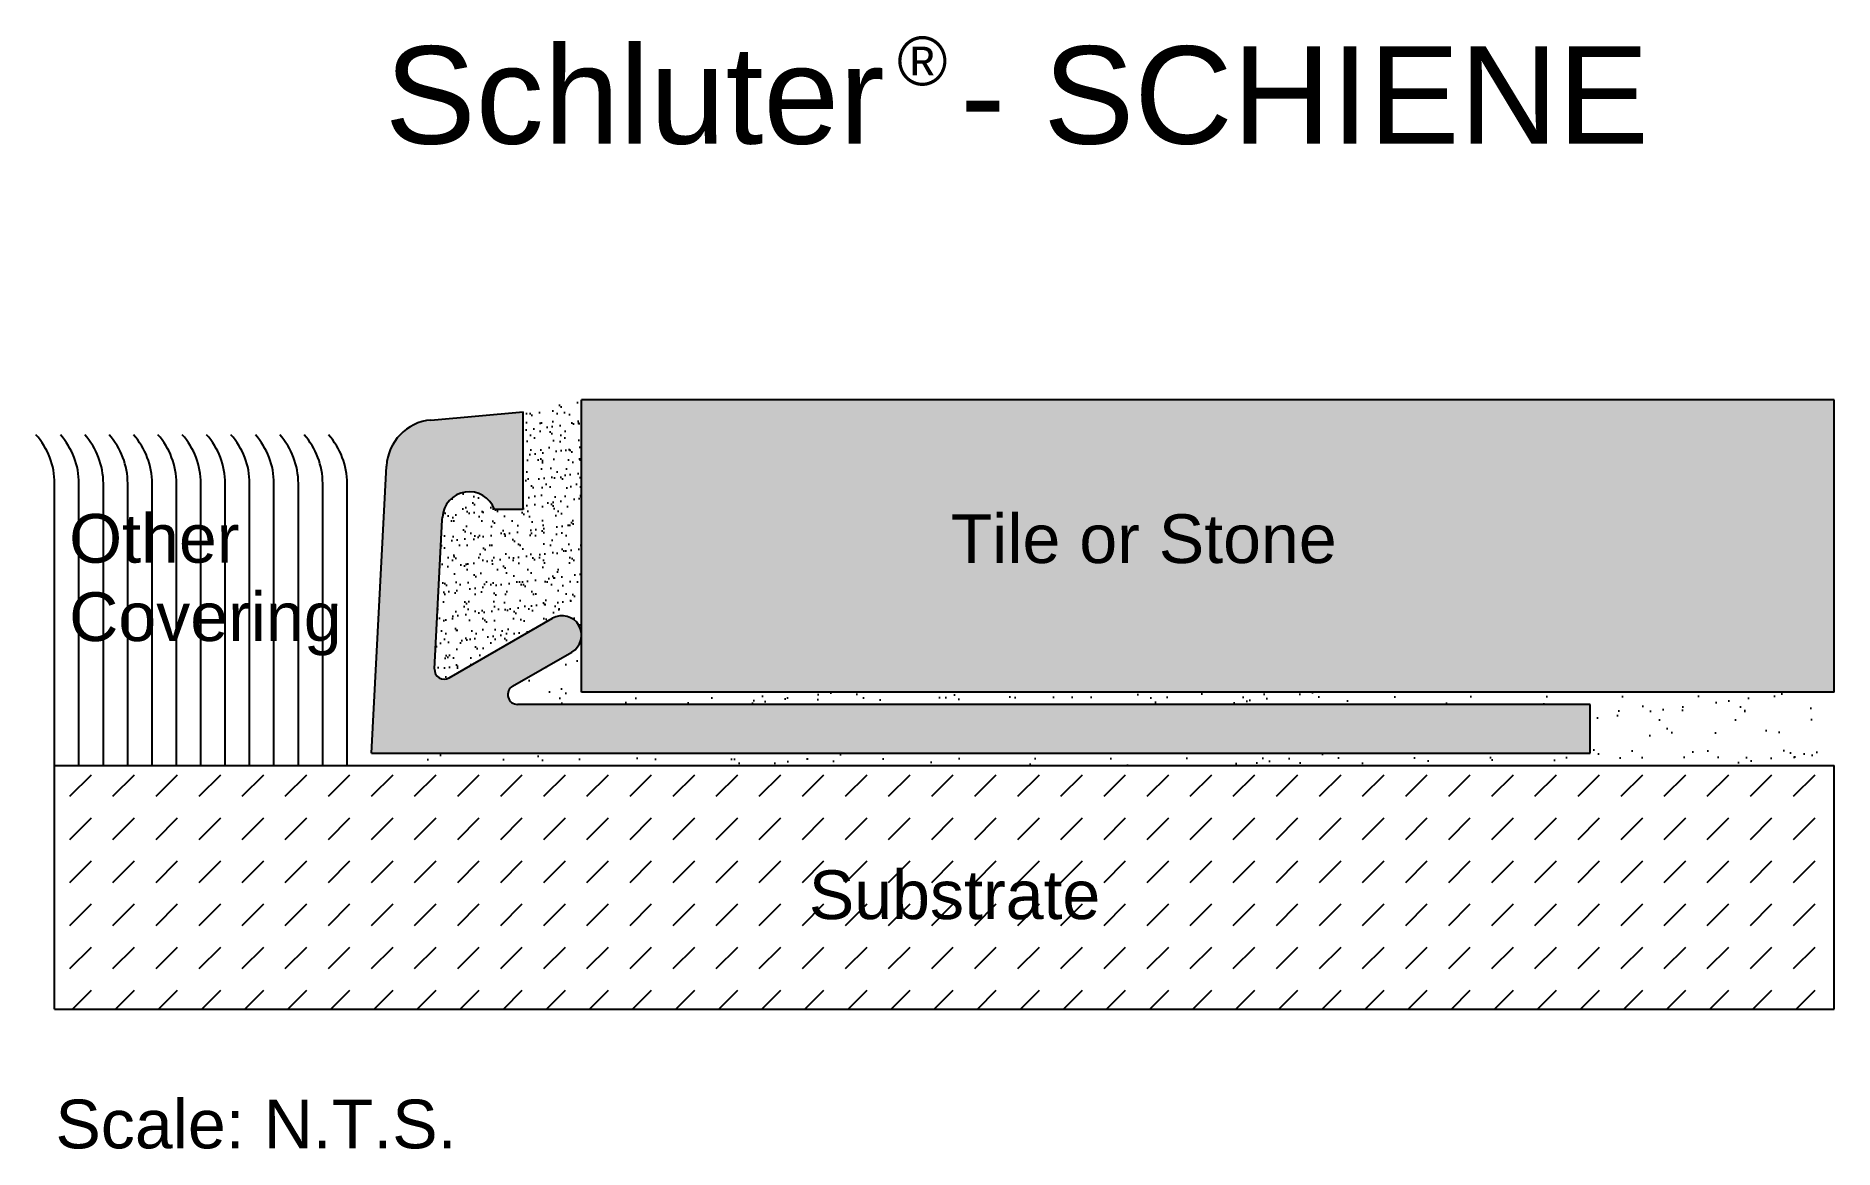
# Model space of a CAD drawing. Extents: x -6.9 to 30, y -8.1 to 14.7.
import ezdxf

# ---------------------------------------------------------------- set-up
doc = ezdxf.new("R2010")
doc.units = 0
doc.header["$MEASUREMENT"] = 0
for name, color, linetype in [('HATCH', 7, 'CONTINUOUS'), ('INSTALLATION', 7, 'CONTINUOUS'), ('SCHLÜTER-SCHIENE-60-PROFILE', 7, 'CONTINUOUS'), ('TEXT', 7, 'CONTINUOUS')]:
    doc.layers.add(name, color=color, linetype=linetype)
doc.styles.get("Standard").update_dxf_attribs({"font": 'ARIAL.TTF'})

msp = doc.modelspace()

# ---------------------------------------------------------------- hatches: boundary and pattern name
at = {"layer": 'HATCH', "linetype": 'Continuous'}
h = msp.add_hatch(dxfattribs=at)
h.set_pattern_fill('AR-SAND,_O', color=9, scale=0.2)
h.set_pattern_definition([(37.5, (0, 0), (-0.012599, 0.385365), [0, -0.304, 0, -0.34, 0, -0.325]), (7.5, (0, 0), (0.353955, 0.56443), [0, -0.164, 0, -0.274, 0, -0.105]), (327.5, (-0.246, 0), (0.622828, 0.001132), [0, -0.1, 0, -0.36, 0, -0.47]), (317.5, (-0.246, 0), (0.601225, 0.175535), [0, -0.05, 0, -0.236, 0, -0.27])])
h.paths.add_polyline_path([(4.31, 7.25), (3.11, 7), (3.11, 5), (2.522, 5, 0.817845), (1.455, 4.842), (1.453, 4.789), (1.292, 1.728, 0.594937), (1.592, 1.544), (3.71, 2.767, -0.414214), (4.257, 2.621, -0.131652), (4.31, 2.421)])
h = msp.add_hatch(color=9, dxfattribs=at)
h.dxf.hatch_style = 1
h.paths.add_polyline_path([(30, 7.25), (4.31, 7.25), (4.31, 1.25), (30, 1.25)])
h = msp.add_hatch(color=7, dxfattribs=at)
h.dxf.hatch_style = 1
h.paths.add_polyline_path([(1.453, 4.789), (1.455, 4.842, -0.817845), (2.522, 5), (3.11, 5), (3.11, 7), (1.22, 6.835, 0.373885), (0.309, 5.891), (0, 0), (25, 0), (25, 1), (2.996, 1, -0.767327), (2.896, 1.373), (4.11, 2.075, 0.414214), (4.257, 2.621, 0.414214), (3.71, 2.767), (1.592, 1.544, -0.594937), (1.292, 1.728)])
h = msp.add_hatch(dxfattribs=at)
h.set_pattern_fill('AR-SAND,_O', color=9, scale=0.5)
h.set_pattern_definition([(37.5, (0, 0), (-0.031497, 0.963412), [0, -0.76, 0, -0.85, 0, -0.8125]), (7.5, (0, 0), (0.88489, 1.411073), [0, -0.41, 0, -0.685, 0, -0.2625]), (327.5, (-0.615, 0), (1.55707, 0.00283), [0, -0.25, 0, -0.9, 0, -1.175]), (317.5, (-0.615, 0), (1.503063, 0.43884), [0, -0.125, 0, -0.59, 0, -0.675])])
h.paths.add_polyline_path([(30, 1.25), (4.31, 1.25), (4.31, 2.421, -0.267949), (4.11, 2.075), (2.896, 1.373, 0.767327), (2.996, 1), (25, 1), (25, 0), (0, 0), (-0.5, -0.25), (30, -0.25)])
h = msp.add_hatch(dxfattribs=at)
h.set_pattern_fill('DASH,_O', scale=5, angle=45)
h.set_pattern_definition([(45, (0, 0), (6e-17, 0.883883), [0.625, -0.625])])
h.paths.add_polyline_path([(30, -0.25), (-6.5, -0.25), (-6.5, -5.25), (30, -5.25)])
h.paths.add_polyline_path([(8.776, -3.679), (15.151, -3.679), (15.151, -2.127), (8.776, -2.127)], flags=24)

# ---------------------------------------------------------------- linework, layer by layer
at = {"layer": 'INSTALLATION', "color": 1, "linetype": 'Continuous'}
for p, q in [((30, 7.25), (4.31, 7.25)), ((4.31, 1.25), (4.31, 7.25)), ((30, 1.25), (30, 7.25)), ((-6.5, -5.25), (-6.5, 5.533)), ((-6, -0.25), (-6, 5.533)), ((-5.5, -0.25), (-5.5, 5.533)), ((-5, -0.25), (-5, 5.533)), ((-4.5, -0.25), (-4.5, 5.533)), ((-4, -0.25), (-4, 5.533)), ((-3.5, -0.25), (-3.5, 5.533)), ((-3, -0.25), (-3, 5.533)), ((-2.5, -0.25), (-2.5, 5.533)), ((-2, -0.25), (-2, 5.533)), ((-1.5, -0.25), (-1.5, 5.533)), ((-1, -0.25), (-1, 5.533)), ((-0.5, -0.25), (-0.5, 5.533)), ((30, 1.25), (4.31, 1.25)), ((-6.5, -0.25), (30, -0.25)), ((30, -5.25), (30, -0.25)), ((-6.5, -5.25), (30, -5.25))]:
    msp.add_line(p, q, dxfattribs=at)
for centre in [(-8, 5.533), (-7.5, 5.533), (-7, 5.533), (-6.5, 5.533), (-6, 5.533), (-5.5, 5.533), (-5, 5.533), (-4.5, 5.533), (-4, 5.533), (-3.5, 5.533), (-3, 5.533), (-2.5, 5.533), (-2, 5.533)]:
    msp.add_arc(centre, 1.5, 0, 41.8103, dxfattribs=at)
at = {"layer": 'SCHLÜTER-SCHIENE-60-PROFILE', "color": 7, "linetype": 'Continuous'}
for p, q in [((1.22, 6.835), (3.11, 7)), ((3.11, 5), (3.11, 7)), ((0, 0), (0.309, 5.891)), ((1.453, 4.789), (1.455, 4.842)), ((3.11, 5), (2.522, 5)), ((1.292, 1.728), (1.453, 4.789)), ((1.592, 1.544), (3.71, 2.767)), ((2.896, 1.373), (4.11, 2.075)), ((25, 1), (2.996, 1)), ((25, 0), (25, 1)), ((0, 0), (25, 0))]:
    msp.add_line(p, q, dxfattribs=at)
for centre, radius, start, end in [((1.307, 5.839), 1, 95, 177), ((2.005, 4.813), 0.55, 19.8886, 177), ((3.91, 2.421), 0.4, 30, 120), ((3.91, 2.421), 0.4, 300, 390), ((1.492, 1.717), 0.2, 177, 300), ((2.996, 1.2), 0.2, 120, 270)]:
    msp.add_arc(centre, radius, start, end, dxfattribs=at)

# ---------------------------------------------------------------- texts
for s, height, p in [('Schluter  - SCHIENE', 2, (0.275, 12.502)), ('®', 1, (10.785, 13.699))]:
    msp.add_text(s, height=height, dxfattribs=at).set_placement(p)
at = {"layer": 'SCHLÜTER-SCHIENE-60-PROFILE', "color": 7, "linetype": 'Continuous', "insert": (-6.483, -7.106), "char_height": 1, "width": 34.29667, "attachment_point": 1}
msp.add_mtext('{\\fArial|b0|i0|c0|p32;Scale: N.T.S.}', dxfattribs=at)
at = {"layer": 'TEXT', "color": 7, "linetype": 'Continuous'}
for s, p in [('Other', (-6.201, 3.908)), ('Tile or Stone', (11.88, 3.901)), ('Covering', (-6.201, 2.301)), ('Substrate', (8.971, -3.403))]:
    msp.add_text(s, height=1, dxfattribs=at).set_placement(p)

doc.saveas('drawing.dxf')
